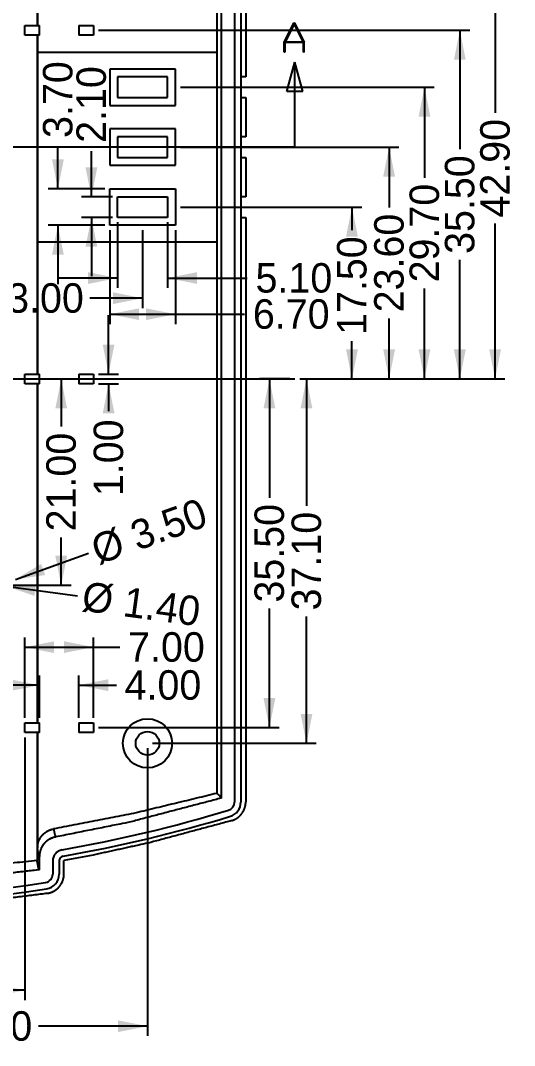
# Model space of a CAD drawing. Extents: x -97 to 297, y -189 to 89.
# Drawn here: x 154.6 to 204.9, y -67.9 to 36.5 of the extents above; entities that cross this region are included whole.
import ezdxf

# ---------------------------------------------------------------- set-up
doc = ezdxf.new("R2010")
doc.units = 0
doc.header["$MEASUREMENT"] = 0
doc.linetypes.add('dashed', pattern=[0])
doc.linetypes.add('solid', pattern=[0])
doc.layers.add('255', color=7, linetype='solid')
doc.dimstyles.get("Standard").update_dxf_attribs({"dimtxt": 0.18, "dimasz": 0.18, "dimexe": 0.18, "dimexo": 0.0625, "dimgap": 0.09, "dimtad": 0, "dimtih": 1, "dimtoh": 1, "dimdec": 4, "dimzin": 0, "dimdsep": 46, "dimtxsty": 'Standard', "dimcen": 0.09, "dimadec": 0, "dimazin": 0, "dimtfac": 1, "dimtdec": 4, "dimtofl": 0, "dimtmove": 0, "dimatfit": 0, "dimfxl": 1, "dimtolj": 1, "dimtzin": 0, "dimarcsym": 0})

# ---------------------------------------------------------------- blocks, each defined once
blk = doc.blocks.new('*D20')
at = {"layer": '255', "color": 4, "linetype": 'solid'}
for p, q in [((151.71, -20.91), (145.76, -20.1)), ((153.09, -21.09), (160.38, -22.08))]:
    blk.add_line(p, q, dxfattribs=at)
for points in [[(148.65, -21.1), (148.81, -19.91), (151.71, -20.91)], [(156.15, -20.9), (155.99, -22.09), (153.09, -21.09)]]:
    blk.add_solid(points, dxfattribs=at)
at = {"layer": '255', "color": 4, "linetype": 'solid', "insert": (166.86, -22.95), "char_height": 3, "attachment_point": 5, "rotation": 352.303}
blk.add_mtext('{\\H3.000000;%%C 1.40}', dxfattribs=at)
blk = doc.blocks.new('*D21')
at = {"layer": '255', "color": 4, "linetype": 'solid'}
for p, q in [((154.05, -20.41), (161.5, -17.75)), ((150.75, -21.59), (145.1, -23.61))]:
    blk.add_line(p, q, dxfattribs=at)
for points in [[(156.67, -18.84), (157.08, -19.97), (154.05, -20.41)], [(148.13, -23.16), (147.72, -22.03), (150.75, -21.59)]]:
    blk.add_solid(points, dxfattribs=at)
at = {"layer": '255', "color": 4, "linetype": 'solid', "insert": (167.67, -15.55), "char_height": 3, "attachment_point": 5, "rotation": 19.649}
blk.add_mtext('{\\H3.000000;%%C 3.50}', dxfattribs=at)
blk = doc.blocks.new('*D32')
at = {"layer": '255', "color": 4, "linetype": 'solid'}
for p, q in [((183, 0), (184.68, 0)), ((183.68, 0), (183.68, -12.91)), ((183.68, -37.1), (183.68, -24.19)), ((168, -37.1), (184.68, -37.1))]:
    blk.add_line(p, q, dxfattribs=at)
for points in [[(184.28, -3), (183.08, -3), (183.68, 0)], [(183.08, -34.1), (184.28, -34.1), (183.68, -37.1)]]:
    blk.add_solid(points, dxfattribs=at)
at = {"layer": '255', "color": 4, "linetype": 'solid', "insert": (183.68, -18.55), "char_height": 3, "attachment_point": 5, "rotation": 90}
blk.add_mtext('{\\H3.000000;37.10}', dxfattribs=at)
blk = doc.blocks.new('*D33')
at = {"layer": '255', "color": 4, "linetype": 'solid'}
for p, q in [((182, 0), (178.91, 0)), ((179.91, 0), (179.91, -12.11)), ((179.91, -35.5), (179.91, -23.39)), ((162.5, -35.5), (180.91, -35.5))]:
    blk.add_line(p, q, dxfattribs=at)
for points in [[(180.51, -3), (179.31, -3), (179.91, 0)], [(179.31, -32.5), (180.51, -32.5), (179.91, -35.5)]]:
    blk.add_solid(points, dxfattribs=at)
at = {"layer": '255', "color": 4, "linetype": 'solid', "insert": (179.91, -17.75), "char_height": 3, "attachment_point": 5, "rotation": 90}
blk.add_mtext('{\\H3.000000;35.50}', dxfattribs=at)
blk = doc.blocks.new('*D38')
at = {"layer": '255', "color": 4, "linetype": 'solid'}
for p, q in [((156.76, 0), (159.72, 0)), ((158.72, 0), (158.72, -4.86)), ((158.72, -21), (158.72, -16.14)), ((152.9, -21), (159.72, -21))]:
    blk.add_line(p, q, dxfattribs=at)
for points in [[(159.32, -3), (158.12, -3), (158.72, 0)], [(158.12, -18), (159.32, -18), (158.72, -21)]]:
    blk.add_solid(points, dxfattribs=at)
at = {"layer": '255', "color": 4, "linetype": 'solid', "insert": (158.72, -10.5), "char_height": 3, "attachment_point": 5, "rotation": 90}
blk.add_mtext('{\\H3.000000;21.00}', dxfattribs=at)
blk = doc.blocks.new('*D39')
at = {"layer": '255', "color": 4, "linetype": 'solid'}
for p, q in [((163.54, 0.5), (163.54, 6.5)), ((162.5, 0.5), (164.54, 0.5)), ((162.5, -0.5), (164.54, -0.5)), ((163.54, -0.5), (163.54, -3.29))]:
    blk.add_line(p, q, dxfattribs=at)
for points in [[(162.94, 3.5), (164.14, 3.5), (163.54, 0.5)], [(164.14, -3.5), (162.94, -3.5), (163.54, -0.5)]]:
    blk.add_solid(points, dxfattribs=at)
at = {"layer": '255', "color": 4, "linetype": 'solid', "insert": (163.54, -8.03), "char_height": 3, "attachment_point": 5, "rotation": 90}
blk.add_mtext('{\\H3.000000;1.00}', dxfattribs=at)
blk = doc.blocks.new('*D40')
at = {"layer": '255', "color": 4, "linetype": 'solid'}
for p, q in [((161.79, 18.55), (161.79, 23.19)), ((163.95, 18.55), (160.79, 18.55)), ((163.95, 16.45), (160.79, 16.45)), ((161.79, 16.45), (161.79, 10.45))]:
    blk.add_line(p, q, dxfattribs=at)
for points in [[(161.19, 21.55), (162.39, 21.55), (161.79, 18.55)], [(162.39, 13.45), (161.19, 13.45), (161.79, 16.45)]]:
    blk.add_solid(points, dxfattribs=at)
at = {"layer": '255', "color": 4, "linetype": 'solid', "insert": (161.79, 27.94), "char_height": 3, "attachment_point": 5, "rotation": 90}
blk.add_mtext('{\\H3.000000;2.10}', dxfattribs=at)
blk = doc.blocks.new('*D41')
at = {"layer": '255', "color": 4, "linetype": 'solid'}
for p, q in [((158.38, 19.35), (158.38, 23.69)), ((163.15, 19.35), (157.38, 19.35)), ((163.15, 15.65), (157.38, 15.65)), ((158.38, 15.65), (158.38, 9.65))]:
    blk.add_line(p, q, dxfattribs=at)
for points in [[(157.78, 22.35), (158.98, 22.35), (158.38, 19.35)], [(158.98, 12.65), (157.78, 12.65), (158.38, 15.65)]]:
    blk.add_solid(points, dxfattribs=at)
at = {"layer": '255', "color": 4, "linetype": 'solid', "insert": (158.38, 28.44), "char_height": 3, "attachment_point": 5, "rotation": 90}
blk.add_mtext('{\\H3.000000;3.70}', dxfattribs=at)
blk = doc.blocks.new('*D42')
at = {"layer": '255', "color": 4, "linetype": 'solid'}
for p, q in [((168, 42.9), (203.88, 42.9)), ((202.88, 42.9), (202.88, 27.09)), ((202.88, 0), (202.88, 15.81)), ((183, 0), (203.88, 0))]:
    blk.add_line(p, q, dxfattribs=at)
for points in [[(203.48, 39.9), (202.28, 39.9), (202.88, 42.9)], [(202.28, 3), (203.48, 3), (202.88, 0)]]:
    blk.add_solid(points, dxfattribs=at)
at = {"layer": '255', "color": 4, "linetype": 'solid', "insert": (202.88, 21.45), "char_height": 3, "attachment_point": 5, "rotation": 90}
blk.add_mtext('{\\H3.000000;42.90}', dxfattribs=at)
blk = doc.blocks.new('*D43')
at = {"layer": '255', "color": 4, "linetype": 'solid'}
for p, q in [((162.5, 35.5), (200.29, 35.5)), ((199.29, 35.5), (199.29, 23.39)), ((199.29, 0), (199.29, 12.11)), ((183, 0), (200.29, 0))]:
    blk.add_line(p, q, dxfattribs=at)
for points in [[(199.89, 32.5), (198.69, 32.5), (199.29, 35.5)], [(198.69, 3), (199.89, 3), (199.29, 0)]]:
    blk.add_solid(points, dxfattribs=at)
at = {"layer": '255', "color": 4, "linetype": 'solid', "insert": (199.29, 17.75), "char_height": 3, "attachment_point": 5, "rotation": 90}
blk.add_mtext('{\\H3.000000;35.50}', dxfattribs=at)
blk = doc.blocks.new('*D44')
at = {"layer": '255', "color": 4, "linetype": 'solid'}
for p, q in [((170.85, 29.7), (196.69, 29.7)), ((195.69, 29.7), (195.69, 20.49)), ((195.69, 0), (195.69, 9.21)), ((183, 0), (196.69, 0))]:
    blk.add_line(p, q, dxfattribs=at)
for points in [[(196.29, 26.7), (195.09, 26.7), (195.69, 29.7)], [(195.09, 3), (196.29, 3), (195.69, 0)]]:
    blk.add_solid(points, dxfattribs=at)
at = {"layer": '255', "color": 4, "linetype": 'solid', "insert": (195.69, 14.85), "char_height": 3, "attachment_point": 5, "rotation": 90}
blk.add_mtext('{\\H3.000000;29.70}', dxfattribs=at)
blk = doc.blocks.new('*D45')
at = {"layer": '255', "color": 4, "linetype": 'solid'}
for p, q in [((170.85, 23.6), (193.09, 23.6)), ((192.09, 23.6), (192.09, 17.44)), ((192.09, 0), (192.09, 6.16)), ((183, 0), (193.09, 0))]:
    blk.add_line(p, q, dxfattribs=at)
for points in [[(192.69, 20.6), (191.49, 20.6), (192.09, 23.6)], [(191.49, 3), (192.69, 3), (192.09, 0)]]:
    blk.add_solid(points, dxfattribs=at)
at = {"layer": '255', "color": 4, "linetype": 'solid', "insert": (192.09, 11.8), "char_height": 3, "attachment_point": 5, "rotation": 90}
blk.add_mtext('{\\H3.000000;23.60}', dxfattribs=at)
blk = doc.blocks.new('*D46')
at = {"layer": '255', "color": 4, "linetype": 'solid'}
for p, q in [((170.85, 17.5), (189.31, 17.5)), ((188.31, 17.5), (188.31, 15.15)), ((188.31, 0), (188.31, 3.86)), ((183, 0), (189.31, 0))]:
    blk.add_line(p, q, dxfattribs=at)
for points in [[(188.91, 14.5), (187.71, 14.5), (188.31, 17.5)], [(187.71, 3), (188.91, 3), (188.31, 0)]]:
    blk.add_solid(points, dxfattribs=at)
at = {"layer": '255', "color": 4, "linetype": 'solid', "insert": (188.31, 9.5), "char_height": 3, "attachment_point": 5, "rotation": 90}
blk.add_mtext('{\\H3.000000;17.50}', dxfattribs=at)
blk = doc.blocks.new('*D58')
at = {"layer": '255', "color": 4, "linetype": 'solid'}
for p, q in [((163.65, 15.15), (163.65, 5.59)), ((170.35, 15.15), (170.35, 5.59)), ((163.65, 6.59), (170.35, 6.59)), ((170.35, 6.59), (170.35, 6.59)), ((170.35, 6.59), (177.38, 6.59))]:
    blk.add_line(p, q, dxfattribs=at)
for points in [[(166.65, 7.19), (166.65, 5.99), (163.65, 6.59)], [(167.35, 5.99), (167.35, 7.19), (170.35, 6.59)]]:
    blk.add_solid(points, dxfattribs=at)
at = {"layer": '255', "color": 4, "linetype": 'solid', "insert": (182.13, 6.59), "char_height": 3, "attachment_point": 5}
blk.add_mtext('{\\H3.000000;6.70}', dxfattribs=at)
blk = doc.blocks.new('*D59')
at = {"layer": '255', "color": 4, "linetype": 'solid'}
for p, q in [((164.45, 15.95), (164.45, 9.27)), ((169.55, 15.95), (169.55, 9.27)), ((164.45, 10.27), (158.45, 10.27)), ((169.55, 10.27), (177.66, 10.27))]:
    blk.add_line(p, q, dxfattribs=at)
for points in [[(161.45, 9.67), (161.45, 10.87), (164.45, 10.27)], [(172.55, 10.87), (172.55, 9.67), (169.55, 10.27)]]:
    blk.add_solid(points, dxfattribs=at)
at = {"layer": '255', "color": 4, "linetype": 'solid', "insert": (182.4, 10.27), "char_height": 3, "attachment_point": 5}
blk.add_mtext('{\\H3.000000;5.10}', dxfattribs=at)
blk = doc.blocks.new('*D60')
at = {"layer": '255', "color": 4, "linetype": 'solid'}
for p, q in [((134, 15.15), (134, 7.22)), ((167, 15.15), (167, 7.22)), ((134, 8.22), (150.35, 8.22)), ((167, 8.22), (161.64, 8.22))]:
    blk.add_line(p, q, dxfattribs=at)
for points in [[(137, 8.82), (137, 7.62), (134, 8.22)], [(164, 7.62), (164, 8.82), (167, 8.22)]]:
    blk.add_solid(points, dxfattribs=at)
at = {"layer": '255', "color": 4, "linetype": 'solid', "insert": (156, 8.22), "char_height": 3, "attachment_point": 5}
blk.add_mtext('{\\H3.000000;33.00}', dxfattribs=at)
blk = doc.blocks.new('*D67')
at = {"layer": '255', "color": 4, "linetype": 'solid'}
for p, q in [((155, -34.5), (155, -26.31)), ((162, -34.5), (162, -26.31)), ((155, -27.31), (162, -27.31)), ((162, -27.31), (162, -27.31)), ((162, -27.31), (164.68, -27.31))]:
    blk.add_line(p, q, dxfattribs=at)
for points in [[(158, -26.71), (158, -27.91), (155, -27.31)], [(159, -27.91), (159, -26.71), (162, -27.31)]]:
    blk.add_solid(points, dxfattribs=at)
at = {"layer": '255', "color": 4, "linetype": 'solid', "insert": (169.43, -27.31), "char_height": 3, "attachment_point": 5}
blk.add_mtext('{\\H3.000000;7.00}', dxfattribs=at)
blk = doc.blocks.new('*D68')
at = {"layer": '255', "color": 4, "linetype": 'solid'}
for p, q in [((156.5, -34.5), (156.5, -30.18)), ((160.5, -34.5), (160.5, -30.18)), ((156.5, -31.18), (150.5, -31.18)), ((160.5, -31.18), (164.33, -31.18))]:
    blk.add_line(p, q, dxfattribs=at)
for points in [[(153.5, -31.78), (153.5, -30.58), (156.5, -31.18)], [(163.5, -30.58), (163.5, -31.78), (160.5, -31.18)]]:
    blk.add_solid(points, dxfattribs=at)
at = {"layer": '255', "color": 4, "linetype": 'solid', "insert": (169.07, -31.18), "char_height": 3, "attachment_point": 5}
blk.add_mtext('{\\H3.000000;4.00}', dxfattribs=at)
blk = doc.blocks.new('*D69')
at = {"layer": '255', "color": 4, "linetype": 'solid'}
for p, q in [((167.5, -37.6), (167.5, -66.9)), ((134, -59.66), (134, -66.9)), ((134, -65.9), (145.11, -65.9)), ((167.5, -65.9), (156.39, -65.9))]:
    blk.add_line(p, q, dxfattribs=at)
for points in [[(137, -65.3), (137, -66.5), (134, -65.9)], [(164.5, -66.5), (164.5, -65.3), (167.5, -65.9)]]:
    blk.add_solid(points, dxfattribs=at)
at = {"layer": '255', "color": 4, "linetype": 'solid', "insert": (150.75, -65.9), "char_height": 3, "attachment_point": 5}
blk.add_mtext('{\\H3.000000;33.50}', dxfattribs=at)
blk = doc.blocks.new('*D70')
at = {"layer": '255', "color": 4, "linetype": 'solid'}
for p, q in [((155, -36.5), (155, -63.25)), ((134, -59.66), (134, -63.25)), ((134, -62.25), (138.86, -62.25)), ((155, -62.25), (150.14, -62.25))]:
    blk.add_line(p, q, dxfattribs=at)
for points in [[(137, -61.65), (137, -62.85), (134, -62.25)], [(152, -62.85), (152, -61.65), (155, -62.25)]]:
    blk.add_solid(points, dxfattribs=at)
at = {"layer": '255', "color": 4, "linetype": 'solid', "insert": (144.5, -62.25), "char_height": 3, "attachment_point": 5}
blk.add_mtext('{\\H3.000000;21.00}', dxfattribs=at)

msp = doc.modelspace()

# ---------------------------------------------------------------- linework, layer by layer
at = {"layer": '255', "color": 3, "linetype": 'solid'}
for p, q in [((175, 50.364), (175, -42.682)), ((176.35, 50.832), (176.35, -43.096)), ((177, 50.832), (177, -43.096)), ((177.5, 50.831), (177.5, 30.75)), ((174.552, 49.946), (174.552, 33.25)), ((156.296, 48.153), (156.296, 36)), ((156.26, 47.9), (156.26, 36)), ((155, 36), (156.5, 36)), ((155, 35), (155, 36)), ((156.5, 35), (156.5, 36)), ((160.5, 36), (160.5, 35)), ((160.5, 36), (162, 36)), ((162, 36), (162, 35)), ((156.5, 35), (155, 35)), ((156.26, 35), (156.26, 0.5)), ((156.296, 35), (156.296, 33.25)), ((162, 35), (160.5, 35)), ((156.304, 33.25), (156.296, 33.25)), ((174.6, 33.25), (156.304, 33.25)), ((156.304, 33.25), (156.304, 13.95)), ((174.6, 13.95), (174.6, 33.25)), ((170.35, 31.55), (163.65, 31.55)), ((163.65, 31.55), (163.65, 27.85)), ((170.35, 27.85), (170.35, 31.55)), ((169.55, 30.75), (164.45, 30.75)), ((164.45, 30.75), (164.45, 28.65)), ((169.55, 28.65), (169.55, 30.75)), ((177.5, 30.75), (177, 30.75)), ((164.45, 28.65), (169.55, 28.65)), ((177, 28.65), (177.5, 28.65)), ((177.5, 28.65), (177.5, 24.65)), ((163.65, 27.85), (170.35, 27.85)), ((163.65, 25.45), (163.65, 21.75)), ((170.35, 25.45), (163.65, 25.45)), ((170.35, 21.75), (170.35, 25.45)), ((169.55, 24.65), (164.45, 24.65)), ((164.45, 24.65), (164.45, 22.55)), ((169.55, 22.55), (169.55, 24.65)), ((177.5, 24.65), (177, 24.65)), ((164.45, 22.55), (169.55, 22.55)), ((177, 22.55), (177.5, 22.55)), ((177.5, 22.55), (177.5, 18.55)), ((163.65, 21.75), (170.35, 21.75)), ((163.65, 19.35), (170.35, 19.35)), ((163.65, 15.65), (163.65, 19.35)), ((170.35, 19.35), (170.35, 15.65)), ((164.45, 18.55), (169.55, 18.55)), ((164.45, 16.45), (164.45, 18.55)), ((169.55, 18.55), (169.55, 16.45)), ((177.5, 18.55), (177, 18.55)), ((169.55, 16.45), (164.45, 16.45)), ((177, 16.45), (177.5, 16.45)), ((177.5, 16.45), (177.5, -43.055)), ((170.35, 15.65), (163.65, 15.65)), ((156.296, 13.95), (156.304, 13.95)), ((156.296, 13.95), (156.296, 0.5)), ((156.304, 13.95), (174.6, 13.95)), ((174.552, 13.95), (174.552, -42.197)), ((155, -0.5), (155, 0.5)), ((155, 0.5), (156.5, 0.5)), ((156.5, -0.5), (156.5, 0.5)), ((160.5, 0.5), (160.5, -0.5)), ((160.5, 0.5), (162, 0.5)), ((162, 0.5), (162, -0.5)), ((156.5, -0.5), (155, -0.5)), ((156.26, -0.5), (156.26, -35)), ((156.296, -0.5), (156.296, -35)), ((162, -0.5), (160.5, -0.5)), ((155, -35), (156.5, -35)), ((155, -36), (155, -35)), ((156.5, -36), (156.5, -35)), ((160.5, -35), (162, -35)), ((160.5, -35), (160.5, -36)), ((162, -35), (162, -36)), ((156.5, -36), (155, -36)), ((156.26, -36), (156.26, -49.026)), ((156.296, -36), (156.296, -47.78)), ((162, -36), (160.5, -36)), ((156.5, -49.975), (156.5, -48.609)), ((161.969, -48.475), (159, -49.031)), ((159, -50.403), (159, -49.031)), ((157.85, -49.079), (157.85, -50.427)), ((158.5, -49.079), (158.5, -50.427))]:
    msp.add_line(p, q, dxfattribs=at)
at = {"layer": '255', "color": 1, "linetype": 'solid'}
for p, q in [((181.415, 34.277), (182.399, 36.243)), ((182.438, 36.169), (181.501, 34.295)), ((182.399, 36.243), (182.478, 36.243)), ((183.375, 34.295), (182.438, 36.169)), ((182.478, 36.243), (183.462, 34.277)), ((181.415, 33.286), (181.415, 34.277)), ((181.488, 34.238), (181.488, 33.286)), ((183.389, 34.238), (181.488, 34.238)), ((183.375, 34.295), (181.501, 34.295)), ((183.389, 33.286), (183.389, 34.238)), ((183.462, 33.286), (183.462, 34.277)), ((181.488, 33.286), (181.415, 33.286)), ((183.462, 33.286), (183.389, 33.286)), ((181.696, 29.256), (182.5, 32.256)), ((183.304, 29.256), (182.5, 32.256)), ((182.5, 23.6), (182.5, 32.256)), ((183.304, 29.256), (181.696, 29.256))]:
    msp.add_line(p, q, dxfattribs=at)
at = {"layer": '255', "color": 1, "linetype": 'dashed'}
for p, q in [((182.5, 23.6), (85.5, 23.6)), ((85.5, 0), (182.5, 0))]:
    msp.add_line(p, q, dxfattribs=at)
at = {"layer": '255', "color": 3, "linetype": 'solid'}
for radius in [2.5, 1.2]:
    msp.add_circle((167.5, -37.1), radius, dxfattribs=at)
for centre, radius, start, end in [((175.5, -43.096), 0.85, 286.87052, 360), ((175.5, -43.096), 1.5, 286.87052, 360), ((134, 93.75), 143.85, 279.92819, 286.87052), ((134, 93.75), 144.5, 279.92819, 286.87052), ((134, 93.75), 147.5, 253.48618, 279.0638), ((134, 93.75), 146.85, 253.48618, 279.0638), ((159, -49.079), 1.15, 99.92819, 180), ((159, -49.079), 0.5, 99.92819, 180), ((157, -50.427), 0.85, 279.0638, 360), ((157, -50.427), 1.5, 279.0638, 360)]:
    msp.add_arc(centre, radius, start, end, dxfattribs=at)
for points in [[(174.552, -42.197), (166.317, -44.187), (157.943, -45.82)], [(175, -42.682), (165.623, -45.138), (158.156, -46.639)], [(175, -42.682), (174.887, -42.473), (174.552, -42.197)], [(176.073, -44.973), (176.232, -44.918), (176.386, -44.85), (176.534, -44.768), (176.674, -44.675), (176.806, -44.571), (176.929, -44.455), (177.042, -44.329), (177.144, -44.195), (177.234, -44.053), (177.312, -43.903), (177.377, -43.747), (177.428, -43.587), (177.468, -43.412), (177.492, -43.234), (177.5, -43.055)], [(156.5, -49.975), (144.603, -51.335), (132.63, -51.726), (120.683, -51.125), (106.71, -49.14), (93, -45.828)], [(156.26, -49.026), (146.411, -50.116), (136.441, -50.596), (125.774, -50.407), (115.09, -49.477), (104.316, -47.773), (93.67, -45.312)], [(156.296, -47.78), (156.303, -47.612), (156.324, -47.445), (156.359, -47.28), (156.407, -47.12), (156.469, -46.964), (156.544, -46.813), (156.631, -46.669), (156.73, -46.534), (156.84, -46.409), (156.96, -46.292), (157.089, -46.187), (157.226, -46.092), (157.37, -46.011), (157.521, -45.941), (157.677, -45.884), (157.837, -45.841), (157.943, -45.82)], [(157.943, -45.82), (158.037, -46.314), (158.156, -46.639)], [(176.073, -44.973), (167.609, -47.246), (161.969, -48.475)], [(158.156, -46.639), (157.984, -46.676), (157.818, -46.729), (157.656, -46.795), (157.5, -46.876), (157.352, -46.971), (157.216, -47.075), (157.089, -47.191), (156.972, -47.318), (156.866, -47.455), (156.772, -47.602), (156.69, -47.757), (156.622, -47.92), (156.569, -48.087), (156.531, -48.258), (156.507, -48.432), (156.5, -48.609)], [(156.5, -48.609), (156.395, -48.276), (156.296, -47.78)], [(156.5, -49.975), (156.413, -49.855), (156.26, -49.026)], [(157.311, -52.378), (157.476, -52.345), (157.638, -52.298), (157.796, -52.237), (157.947, -52.164), (158.092, -52.078), (158.229, -51.98), (158.358, -51.87), (158.477, -51.751), (158.585, -51.622), (158.682, -51.484), (158.768, -51.338), (158.84, -51.186), (158.899, -51.028), (158.945, -50.866), (158.978, -50.7), (158.996, -50.533), (159, -50.403)], [(157.311, -52.378), (148.093, -53.546), (142.606, -53.973)]]:
    msp.add_open_spline(points, degree=1, dxfattribs=at)

# ---------------------------------------------------------------- dimensions: what is measured, and where the dimension line sits
at = {"layer": '255', "color": 4, "linetype": 'solid'}
for base, p1, p2, picture, middle in [((202.883, 21.45), (182.4, 0), (167.4, 42.9), '*D42', (202.883, 21.45)), ((199.286, 17.75), (182.4, 0), (161.9, 35.5), '*D43', (199.286, 17.75)), ((158.382, 28.437), (163.75, 15.65), (163.75, 19.35), '*D41', (158.382, 28.437)), ((161.795, 27.939), (164.55, 16.45), (164.55, 18.55), '*D40', (161.795, 27.939)), ((195.69, 14.85), (182.4, 0), (170.25, 29.7), '*D44', (195.69, 14.85)), ((192.093, 11.8), (182.4, 0), (170.25, 23.6), '*D45', (192.093, 11.8)), ((188.307, 9.503), (182.4, 0), (170.25, 17.5), '*D46', (188.307, 9.503)), ((163.538, -8.034), (161.9, -0.5), (161.9, 0.5), '*D39', (163.538, -8.034)), ((158.716, -10.5), (152.3, -21), (156.16, 0), '*D38', (158.716, -10.5)), ((179.907, -17.75), (161.9, -35.5), (182.6, 0), '*D33', (179.907, -17.75)), ((183.682, -18.55), (167.4, -37.1), (182.4, 0), '*D32', (183.682, -18.55))]:
    dim = msp.add_linear_dim(base=base, p1=p1, p2=p2, angle=90, dimstyle='Standard', override={"dimtxt": 3, "dimasz": 3, "dimexe": 1, "dimexo": 0.6, "dimtih": 0, "dimtoh": 0, "dimdec": 2, "dimzin": 1, "dimtp": 0.05, "dimtm": 0.05, "dimtfac": 1.25, "dimtdec": 2, "dimtzin": 1}, dxfattribs=at)
    dim.commit()
    dim.dimension.update_dxf_attribs({"geometry": picture, "text_midpoint": middle, "text_rotation": 90})
for base, p1, p2, picture, middle in [((155.999, 8.22), (134, 15.75), (167, 15.75), '*D60', (155.999, 8.22)), ((182.402, 10.265), (164.45, 16.55), (169.55, 16.55), '*D59', (182.402, 10.265)), ((182.126, 6.588), (163.65, 15.75), (170.35, 15.75), '*D58', (182.126, 6.588)), ((169.427, -27.309), (155, -35.1), (162, -35.1), '*D67', (169.427, -27.309)), ((169.07, -31.177), (156.5, -35.1), (160.5, -35.1), '*D68', (169.07, -31.177)), ((144.5, -62.246), (134, -59.056), (155, -35.9), '*D70', (144.5, -62.246)), ((150.75, -65.899), (134, -59.056), (167.5, -37), '*D69', (150.75, -65.899))]:
    dim = msp.add_linear_dim(base=base, p1=p1, p2=p2, dimstyle='Standard', override={"dimtxt": 3, "dimasz": 3, "dimexe": 1, "dimexo": 0.6, "dimdec": 2, "dimzin": 1, "dimtp": 0.05, "dimtm": 0.05, "dimtfac": 1.25, "dimtdec": 2, "dimtzin": 1}, dxfattribs=at)
    dim.commit()
    dim.dimension.update_dxf_attribs({"geometry": picture, "text_midpoint": middle})
for p1, p2, picture, middle, turn in [((150.752, -21.588), (154.048, -20.412), '*D21', (167.665, -15.55), 19.64898), ((151.706, -20.906), (153.094, -21.094), '*D20', (166.862, -22.955), 352.30304)]:
    dim = msp.add_diameter_dim_2p(p1=p1, p2=p2, dimstyle='Standard', override={"dimtxt": 3, "dimasz": 3, "dimexe": 2.5, "dimexo": 1, "dimtih": 0, "dimtoh": 0, "dimdec": 2, "dimzin": 1, "dimse1": 1, "dimse2": 1, "dimtp": 0.05, "dimtm": 0.05, "dimtfac": 1.25, "dimtdec": 2, "dimtzin": 1}, dxfattribs=at)
    dim.commit()
    dim.dimension.update_dxf_attribs({"geometry": picture, "text_midpoint": middle, "text_rotation": turn})

doc.saveas('drawing.dxf')
